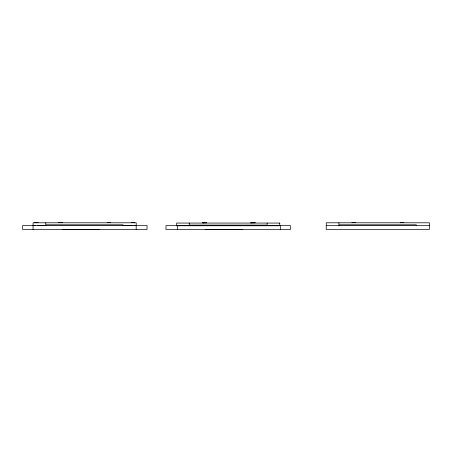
<?xml version="1.0" encoding="UTF-8"?>
<svg xmlns="http://www.w3.org/2000/svg" width="452" height="452" viewBox="0 0 452 452"><rect width="100%" height="100%" fill="white"/><g stroke="black" fill="none" stroke-linecap="round" stroke-linejoin="round"><path stroke-width="0.68" d="M34.77 222.356L37.855 222.356M59.02 222.356L62.11 222.356M107.423 222.356L110.508 222.356M131.56 222.356L134.645 222.356M203.417 222.356L206.502 222.356M251.815 222.356L254.905 222.356M352.198 222.356L355.283 222.356M400.602 222.356L403.687 222.356M34.578 222.514L38.047 222.514M58.833 222.514L62.297 222.514M107.237 222.514L110.7 222.514M131.368 222.514L134.837 222.514M203.225 222.514L206.688 222.514M251.628 222.514L255.092 222.514M352.006 222.514L355.475 222.514M400.41 222.514L403.879 222.514M202.456 222.627L203.603 222.627M250.837 222.627L251.984 222.627M202.27 222.791L206.688 222.791M250.645 222.791L255.092 222.791M33.052 225.475L136.221 225.475M35.567 225.638L22.6 225.638L22.6 229.486L147.041 229.486L147.041 225.638L134.069 225.638M37.279 225.638L45.748 225.638M123.277 225.638L132.357 225.638M177.828 225.638L165.974 225.638L165.974 229.486L290.416 229.486L290.416 225.638L279.336 225.638M62.365 229.644L99.157 229.644M205.745 229.644L242.532 229.644M429.327 225.475L429.327 229.486L326.225 229.486L326.225 225.475L429.4 225.475L429.4 222.791L326.282 222.791L326.282 225.475M416.196 225.475L416.196 224.808L339.486 224.808L339.486 225.475M402.675 222.356L401.613 222.356M354.272 222.356L353.215 222.356M338.91 222.791L338.91 225.475M280.545 229.486L280.545 225.475L177.444 225.475L177.444 229.486M267.138 223.062L267.138 225.751M266.556 225.751L266.556 225.085L189.846 225.085L189.846 225.751M253.888 222.356L252.832 222.356M251.854 222.627L251.854 223.062M205.485 222.356L204.428 222.356M203.473 222.627L203.473 223.062M189.269 223.062L189.269 225.751M136.154 229.486L136.221 222.791L33.103 222.791L33.052 229.486M133.634 222.356L132.572 222.356M123.017 225.475L123.017 224.808L46.307 224.808L46.307 225.475M109.497 222.356L108.44 222.356M61.093 222.356L60.037 222.356M45.731 222.791L45.731 225.475M36.844 222.356L35.787 222.356M279.76 223.062L176.642 223.062L176.642 225.751L279.76 225.751L279.76 223.062"/></g></svg>
